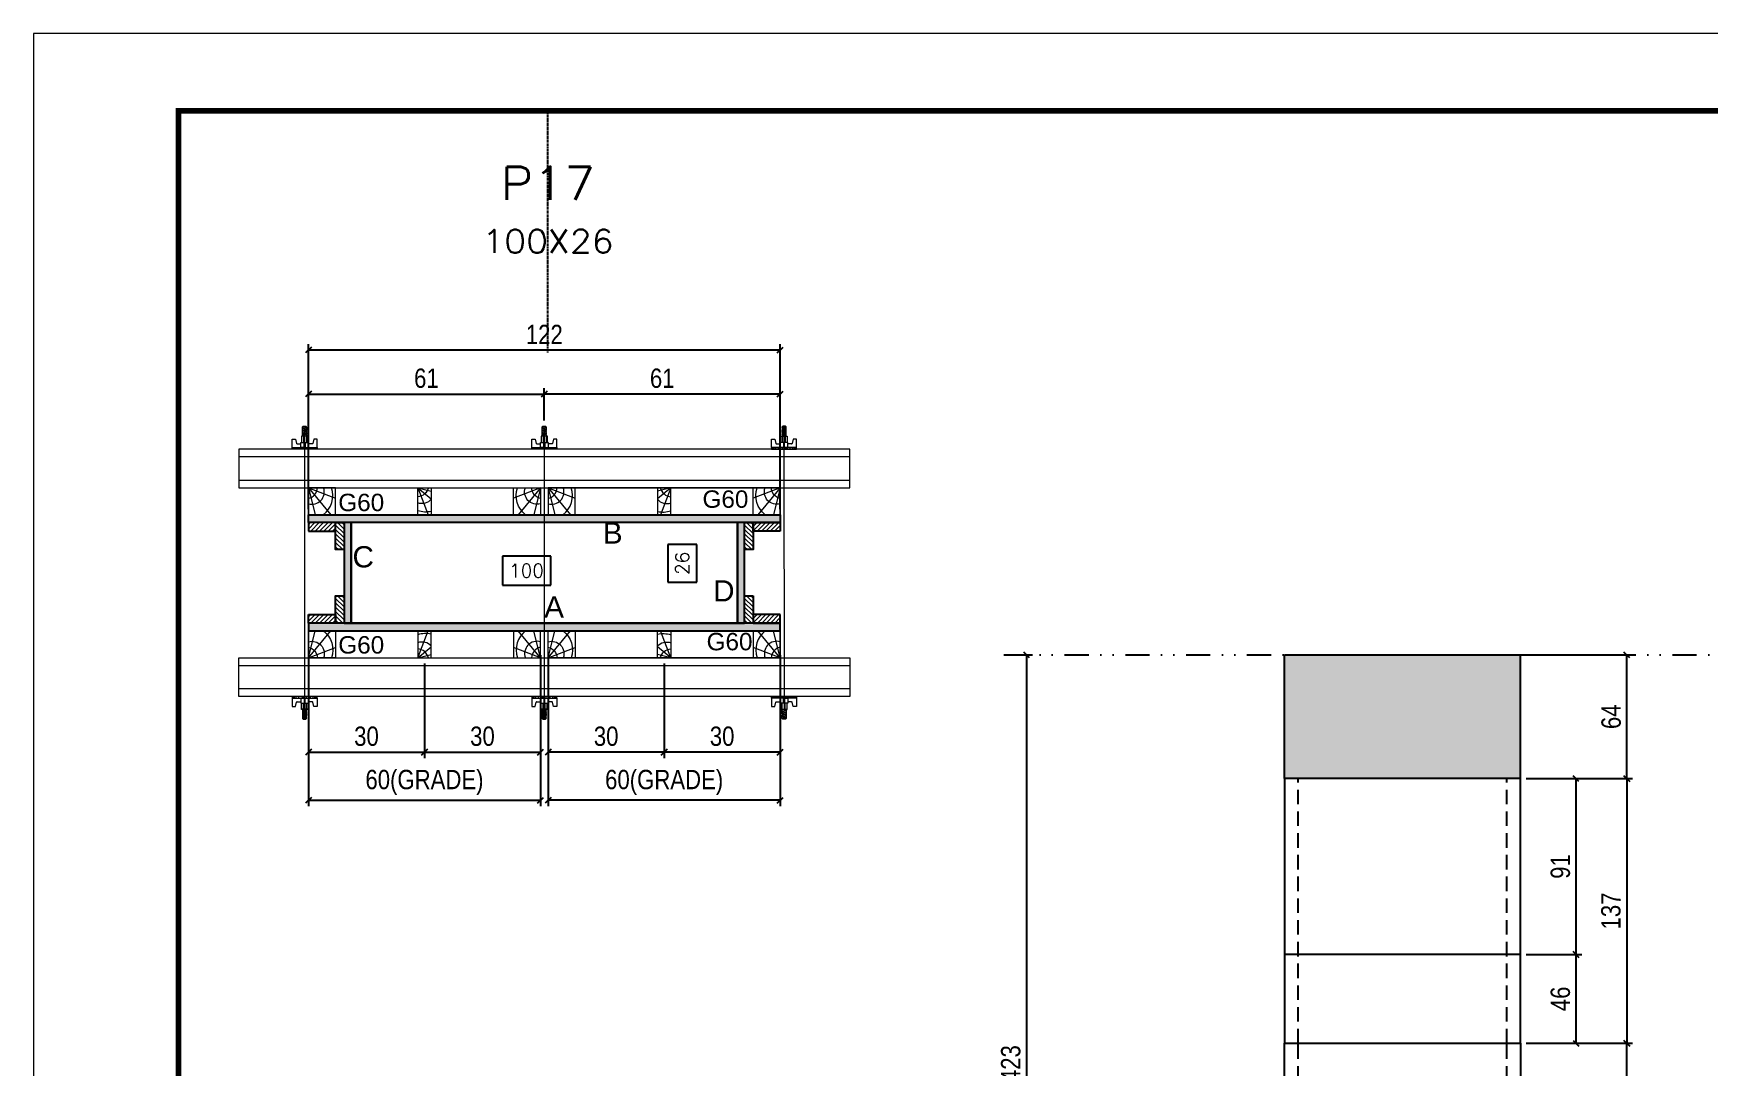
# Model space of a CAD drawing. Header units: millimetres. Extents: x 787 to 8287, y -592 to 17063.
# Drawn here: x 3024 to 3891, y 6815 to 7350 of the extents above; entities that cross this region are included whole.
import ezdxf
from ezdxf.enums import TextEntityAlignment as Align

# ---------------------------------------------------------------- set-up
doc = ezdxf.new("R2010")
doc.units = ezdxf.units.MM
for name, pattern in [('DASHED', [0.75, 0.5, -0.25]), ('DIVIDE2', [0.625, 0.25, -0.125, 0, -0.125, 0, -0.125]), ('HIDDEN', [0.375, 0.25, -0.125])]:
    doc.linetypes.add(name, pattern=pattern)
for name, color, linetype in [('CHAPA', 1, 'Continuous'), ('COTA', 241, 'Continuous'), ('Cota Seção (2x)', 241, 'Continuous'), ('Nível', 160, 'Continuous'), ('Painéis', 200, 'Continuous'), ('SARRAFO', 251, 'Continuous'), ('Sarrafo de Pressão', 42, 'HIDDEN'), ('Texto de Titulo', 7, 'Continuous'), ('Texto Qtd Sarr', 242, 'Continuous'), ('TEXTO_GERAL', 7, 'Continuous')]:
    doc.layers.add(name, color=color, linetype=linetype)
for name, color, linetype, lineweight in [('Folhas', 255, 'Continuous', 9), ('Hachura', 251, 'Continuous', 9), ('Madeira', 126, 'Continuous', 18), ('Perfil Metálico', 224, 'Continuous', 18), ('SARRAFO DE PRESSAO', 251, 'DASHED', 9), ('Texto Seção', 7, 'Continuous', 15)]:
    doc.layers.add(name, color=color, linetype=linetype, lineweight=lineweight)
doc.styles.add('ARIAL', font='arial.ttf')
doc.styles.add('COTA TECNICA 2X', font='techl___.ttf', dxfattribs={"height": 10})
doc.styles.add('COTA TECNICA-50', font='techl___.ttf', dxfattribs={"height": 10})
doc.styles.add('ROMANS', font='romans.shx')
doc.styles.add('SANSSERIF', font='sas_____.pfb')
doc.dimstyles.new('COTA PAINEL-50', dxfattribs={"dimtxt": 10, "dimasz": 3, "dimexe": 3, "dimexo": 3, "dimgap": 3, "dimtad": 1, "dimdec": 1, "dimzin": 12, "dimdsep": 46, "dimtxsty": 'COTA TECNICA-50', "dimblk1": 'OBLIQUE', "dimblk2": 'OBLIQUE', "dimsah": 1, "dimcen": 0.9, "dimclrd": 4, "dimclre": 4, "dimclrt": 240, "dimadec": 1, "dimazin": 3, "dimtfac": 1, "dimtdec": 1, "dimtmove": 0, "dimatfit": 3, "dimfxl": 0, "dimtolj": 1, "dimtzin": 12, "dimarcsym": 0})
doc.dimstyles.new('SECAO PILAR', dxfattribs={"dimtxt": 10, "dimasz": 3, "dimexe": 3, "dimexo": 3, "dimgap": 3, "dimtad": 1, "dimdec": 1, "dimlfac": 0.5, "dimzin": 12, "dimdsep": 46, "dimtxsty": 'COTA TECNICA 2X', "dimblk1": 'OBLIQUE', "dimblk2": 'OBLIQUE', "dimsah": 1, "dimcen": 0.9, "dimclrd": 256, "dimclre": 256, "dimclrt": 256, "dimadec": 1, "dimazin": 3, "dimtfac": 1, "dimtdec": 1, "dimtmove": 0, "dimatfit": 3, "dimfxl": 0, "dimtolj": 1, "dimtzin": 12, "dimarcsym": 0})
doc.dimstyles.new('SECÇÃO 2', dxfattribs={"dimtxt": 7, "dimasz": 6, "dimexe": 0.18, "dimexo": 2, "dimgap": -4, "dimtad": 3, "dimdec": 1, "dimlfac": 0.5, "dimzin": 12, "dimdsep": 46, "dimtxsty": 'ROMANS', "dimblk": 'ARCHTICK', "dimcen": 0.09, "dimse1": 1, "dimse2": 1, "dimsd1": 1, "dimsd2": 1, "dimclrd": 180, "dimclre": 5, "dimclrt": 1, "dimadec": 0, "dimazin": 3, "dimtfac": 1, "dimtdec": 1, "dimtofl": 0, "dimtmove": 0, "dimatfit": 3, "dimldrblk": 'ARCHTICK', "dimfxl": 0, "dimtolj": 1, "dimtzin": 0, "dimarcsym": 0})

# ---------------------------------------------------------------- blocks, each defined once
blk = doc.blocks.new('9999999999')
at = {"layer": 'Folhas'}
blk.add_lwpolyline([(98138.98, 34190.21), (99623.98, 34190.21), (99623.98, 35240.21), (98138.98, 35240.21)], close=True, dxfattribs=at)
at = {"layer": 'Folhas', "color": 30, "const_width": 3}
blk.add_lwpolyline([(98213.98, 34230.21), (99583.98, 34230.21), (99583.98, 35200.21), (98213.98, 35200.21)], close=True, dxfattribs=at)
blk = doc.blocks.new('titulo1')
at = {"layer": 'Defpoints', "color": 252, "linetype": 'HIDDEN', "ltscale": 2}
blk.add_line((0, 0), (0, 125), dxfattribs=at)
at = {"layer": 'Defpoints', "style": 'ROMANS', "oblique": 15}
blk.add_attdef('FOLHA', text='', height=10, dxfattribs=at).set_placement((0, 15.58), align=Align.MIDDLE_CENTER)
at = {"layer": 'Texto Qtd Sarr', "color": 3, "style": 'ROMANS', "oblique": 15}
for tag, height, p in [('TITULO', 17, (0, 71.45)), ('SEÇÃO', 12, (0, 41.55))]:
    blk.add_attdef(tag, text='', height=height, dxfattribs=at).set_placement(p, align=Align.MIDDLE_CENTER)
blk = doc.blocks.new('*D56')
at = {"layer": 'Cota Seção (2x)', "color": 180, "lineweight": -2}
for p, q in [((3291.56, 7079.36), (3266.56, 7079.36)), ((3266.56, 7079.36), (3266.56, 7064.36)), ((3291.56, 7064.36), (3291.56, 7079.36)), ((3266.56, 7064.36), (3291.56, 7064.36))]:
    blk.add_line(p, q, dxfattribs=at)
at = {"layer": 'Defpoints', "color": 0}
for p in [(3188.27, 7096.75), (3388.27, 7096.75), (3188.27, 7060.36)]:
    blk.add_point(p, dxfattribs=at)
at = {"layer": 'Cota Seção (2x)', "color": 1, "insert": (3279.06, 7071.86), "char_height": 7, "attachment_point": 5, "style": 'ROMANS'}
blk.add_mtext('\\A1;100', dxfattribs=at)
blk = doc.blocks.new('_ArchTick')
at = {"color": 0, "linetype": 'ByBlock', "const_width": 0.15}
blk.add_lwpolyline([(-0.5, -0.5), (0.5, 0.5)], dxfattribs=at)
blk = doc.blocks.new('_Oblique')
at = {"color": 0, "linetype": 'ByBlock', "lineweight": -2}
blk.add_line((-0.5, -0.5), (0.5, 0.5), dxfattribs=at)
blk = doc.blocks.new('*D57')
at = {"layer": 'Cota Seção (2x)', "lineweight": -2}
for p, q in [((3166.27, 7103.75), (3166.27, 7189.04)), ((3410.27, 7186.04), (3166.27, 7186.04)), ((3410.27, 7103.75), (3410.27, 7189.04))]:
    blk.add_line(p, q, dxfattribs=at)
at = {"layer": 'Defpoints', "color": 0}
for p in [(3166.27, 7186.04), (3166.27, 7100.75), (3410.27, 7100.75)]:
    blk.add_point(p, dxfattribs=at)
at = {"layer": 'Cota Seção (2x)', "lineweight": -2, "xscale": 3, "yscale": 3, "zscale": 3, "rotation": 180}
blk.add_blockref('_Oblique', (3166.27, 7186.04), dxfattribs=at)
at = {"layer": 'Cota Seção (2x)', "lineweight": -2, "xscale": 3, "yscale": 3, "zscale": 3}
blk.add_blockref('_Oblique', (3410.27, 7186.04), dxfattribs=at)
at = {"layer": 'Cota Seção (2x)', "insert": (3288.27, 7194.1), "char_height": 10, "attachment_point": 5, "style": 'COTA TECNICA 2X'}
blk.add_mtext('\\A1;122', dxfattribs=at)
blk = doc.blocks.new('*D58')
at = {"layer": 'Cota Seção (2x)', "lineweight": -2}
for p, q in [((3288.27, 7149.55), (3288.27, 7166.27)), ((3410.27, 7163.27), (3288.27, 7163.27)), ((3410.27, 7137.75), (3410.27, 7166.27))]:
    blk.add_line(p, q, dxfattribs=at)
at = {"layer": 'Defpoints', "color": 0}
for p in [(3288.27, 7163.27), (3288.27, 7146.55), (3410.27, 7134.75)]:
    blk.add_point(p, dxfattribs=at)
at = {"layer": 'Cota Seção (2x)', "lineweight": -2, "xscale": 3, "yscale": 3, "zscale": 3, "rotation": 180}
blk.add_blockref('_Oblique', (3288.27, 7163.27), dxfattribs=at)
at = {"layer": 'Cota Seção (2x)', "lineweight": -2, "xscale": 3, "yscale": 3, "zscale": 3}
blk.add_blockref('_Oblique', (3410.27, 7163.27), dxfattribs=at)
at = {"layer": 'Cota Seção (2x)', "insert": (3349.27, 7171.38), "char_height": 10, "attachment_point": 5, "style": 'COTA TECNICA 2X'}
blk.add_mtext('\\A1;61', dxfattribs=at)
blk = doc.blocks.new('*D59')
at = {"layer": 'Cota Seção (2x)', "lineweight": -2}
for p, q in [((3166.27, 7137.75), (3166.27, 7166.27)), ((3166.27, 7163.27), (3288.27, 7163.27)), ((3288.27, 7149.55), (3288.27, 7166.27))]:
    blk.add_line(p, q, dxfattribs=at)
at = {"layer": 'Defpoints', "color": 0}
for p in [(3288.27, 7163.27), (3288.27, 7146.55), (3166.27, 7134.75)]:
    blk.add_point(p, dxfattribs=at)
at = {"layer": 'Cota Seção (2x)', "lineweight": -2, "xscale": 3, "yscale": 3, "zscale": 3, "rotation": 180}
blk.add_blockref('_Oblique', (3166.27, 7163.27), dxfattribs=at)
at = {"layer": 'Cota Seção (2x)', "lineweight": -2, "xscale": 3, "yscale": 3, "zscale": 3}
blk.add_blockref('_Oblique', (3288.27, 7163.27), dxfattribs=at)
at = {"layer": 'Cota Seção (2x)', "insert": (3227.27, 7171.38), "char_height": 10, "attachment_point": 5, "style": 'COTA TECNICA 2X'}
blk.add_mtext('\\A1;61', dxfattribs=at)
blk = doc.blocks.new('*D60')
at = {"layer": 'Cota Seção (2x)', "color": 180, "lineweight": -2}
for p, q in [((3367.14, 7085.32), (3352.14, 7085.32)), ((3352.14, 7085.32), (3352.14, 7065.98)), ((3367.14, 7065.98), (3367.14, 7085.32)), ((3352.14, 7065.98), (3367.14, 7065.98))]:
    blk.add_line(p, q, dxfattribs=at)
at = {"layer": 'Defpoints', "color": 0}
for p in [(3388.27, 7096.75), (3371.14, 7044.75), (3388.27, 7044.75)]:
    blk.add_point(p, dxfattribs=at)
at = {"layer": 'Cota Seção (2x)', "color": 1, "insert": (3359.64, 7075.65), "char_height": 7, "attachment_point": 5, "rotation": 90, "style": 'ROMANS'}
blk.add_mtext('\\A1;26', dxfattribs=at)
blk = doc.blocks.new('C')
at = {"layer": 'Hachura', "color": 0}
for p, q in [((0, 3.22), (0, -3.22)), ((0.45, 3.22), (0, 3.22)), ((0.46, 3.16), (0, 3.16)), ((0.46, 3.05), (0, 3.05)), ((0.46, 2.88), (0, 2.88)), ((0, 2.75), (0, -1.16)), ((0.46, 2.65), (0, 2.65)), ((0.46, 2.23), (0, 2.23)), ((0.46, 1.51), (0, 1.51)), ((0.39, 0.49), (0.17, 0.49)), ((0.45, -3.23), (0.45, 3.22)), ((0.45, 3.22), (2.58, 3.22)), ((1.74, 0.97), (0.45, 0.97)), ((1.45, 0.1), (0.45, 0.1)), ((1.35, 1.94), (1.35, 0.96)), ((2.58, 2.39), (1.47, 2.09)), ((1.74, -0.97), (1.74, 0.97)), ((1.74, 0.97), (1.74, 0.84)), ((1.74, 0.97), (1.74, 0.84)), ((1.74, 0.84), (3.35, 0.84)), ((3.35, 0.45), (1.74, 0.45)), ((2.58, 3.22), (2.58, 2.39)), ((3.32, 0.84), (3.32, -0.84)), ((3.35, 0.84), (3.35, -0.84)), ((3.68, 0.45), (3.35, 0.45)), ((3.84, -0.52), (3.35, 0.45)), ((3.35, 0.06), (3.67, -0.57)), ((3.68, 0.45), (4.16, -0.52)), ((3.72, 0.5), (4.25, -0.57)), ((4.37, -0.55), (3.83, 0.53)), ((4.15, 0.45), (3.93, 0.45)), ((4.42, -0.52), (3.93, 0.45)), ((4.15, 0.45), (4.26, 0.45)), ((4.26, 0.45), (4.74, -0.52)), ((4.3, 0.5), (4.83, -0.57)), ((4.95, -0.55), (4.41, 0.53)), ((4.51, 0.45), (4.84, 0.45)), ((5, -0.52), (4.51, 0.45)), ((4.84, 0.45), (5.32, -0.52)), ((4.88, 0.5), (5.41, -0.57)), ((5.53, -0.55), (4.99, 0.53)), ((5.58, -0.52), (5.09, 0.45)), ((5.42, 0.45), (5.09, 0.45)), ((5.58, -0.52), (5.09, 0.45)), ((5.42, 0.45), (5.74, -0.19)), ((5.46, 0.5), (5.74, -0.07)), ((5.74, 0.19), (5.57, 0.53)), ((5.74, 0.32), (5.68, 0.45)), ((5.68, 0.45), (5.74, 0.45)), ((5.74, 0.45), (5.9, 0.29)), ((5.74, 0.45), (5.74, -0.52)), ((5.9, -0.36), (5.9, 0.29)), ((0.45, 0), (0, 0)), ((0.46, -1.52), (0, -1.52)), ((0.46, -2.23), (0, -2.23)), ((0.46, -2.65), (0, -2.65)), ((0.46, -2.88), (0, -2.88)), ((0.46, -3.05), (0, -3.05)), ((0.46, -3.16), (0, -3.16)), ((0, -3.22), (2.57, -3.22)), ((0.08, -0.48), (0.29, -0.48)), ((0.29, -0.48), (0.4, -0.48)), ((0.45, 0), (0.45, -0.97)), ((0.45, -0.16), (1.45, -0.16)), ((0.45, -0.65), (0.45, -0.32)), ((0.45, -3.23), (0.45, -0.65)), ((0.45, -0.97), (1.74, -0.97)), ((1.35, -1.94), (1.35, -0.97)), ((2.58, -2.39), (1.47, -2.1)), ((3.35, -0.32), (1.74, -0.32)), ((3.35, -0.84), (1.74, -0.84)), ((2.58, -3.23), (2.58, -2.39)), ((3.35, -0.07), (3.58, -0.52)), ((3.35, -0.52), (3.58, -0.52)), ((3.84, -0.52), (4.16, -0.52)), ((4.42, -0.52), (4.74, -0.52)), ((4.63, -0.52), (4.74, -0.52)), ((5, -0.52), (5.32, -0.52)), ((5.58, -0.52), (5.74, -0.52)), ((5.74, -0.52), (5.9, -0.36)), ((5.74, -0.52), (5.74, -0.52))]:
    blk.add_line(p, q, dxfattribs=at)
for centre, radius, start, end in [((1.52, 1.94), 0.161, 104.7436, 180), ((1.44, -0.03), 0.129, 272.695, 87.305), ((3.81, 0.39), 0.143, 25.5688, 154.4312), ((4.39, 0.39), 0.143, 25.5688, 154.4312), ((4.97, 0.39), 0.143, 25.5688, 154.4312), ((5.55, 0.39), 0.143, 25.5688, 154.4312), ((0.17, -0.37), 0.174, 221.744, 317.8592), ((1.52, -1.94), 0.161, 180, 255.2564), ((3.71, -0.4), 0.174, 222.1408, 318.256), ((4.29, -0.4), 0.174, 222.1408, 318.256), ((4.87, -0.4), 0.174, 222.1408, 318.256), ((5.45, -0.4), 0.174, 222.1408, 318.256), ((5.61, -0.4), 0.174, 317.8592, 318.256)]:
    blk.add_arc(centre, radius, start, end, dxfattribs=at)
blk = doc.blocks.new('PONTALETE')
at = {"layer": 'Madeira'}
for q in [(2.71, 7), (7, 5.76), (7, 1.74)]:
    blk.add_line((0, 0), q, dxfattribs=at)
blk.add_lwpolyline([(0, 0), (7, 0), (7, 7), (0, 7)], close=True, dxfattribs=at)
for centre, radius, start, end in [((2.04, 0.06), 6.23, 37.2818, 109.0913), ((1.09, 0.9), 3.19, 343.603, 109.9847), ((-0.21, -0.78), 3.09, 14.6322, 86.0383)]:
    blk.add_arc(centre, radius, start, end, dxfattribs=at)
blk = doc.blocks.new('*D61')
at = {"layer": 'Cota Seção (2x)', "lineweight": -2}
for p, q in [((3290.27, 7028.09), (3290.27, 6950.03)), ((3410.27, 7028.09), (3410.27, 6950.03)), ((3410.27, 6953.03), (3290.27, 6953.03))]:
    blk.add_line(p, q, dxfattribs=at)
at = {"layer": 'Defpoints', "color": 0}
for p in [(3290.27, 7031.09), (3410.27, 7031.09), (3290.27, 6953.03)]:
    blk.add_point(p, dxfattribs=at)
at = {"layer": 'Cota Seção (2x)', "lineweight": -2, "xscale": 3, "yscale": 3, "zscale": 3, "rotation": 180}
blk.add_blockref('_Oblique', (3290.27, 6953.03), dxfattribs=at)
at = {"layer": 'Cota Seção (2x)', "lineweight": -2, "xscale": 3, "yscale": 3, "zscale": 3}
blk.add_blockref('_Oblique', (3410.27, 6953.03), dxfattribs=at)
at = {"layer": 'Cota Seção (2x)', "insert": (3350.27, 6962.25), "char_height": 10, "attachment_point": 5, "style": 'COTA TECNICA 2X'}
blk.add_mtext('\\A1;60(GRADE)', dxfattribs=at)
blk = doc.blocks.new('MEIO PONTALETE')
at = {"layer": 'Madeira'}
for q in [(2.71, 7), (3.5, 2.88), (3.5, 0.87)]:
    blk.add_line((0, 0), q, dxfattribs=at)
blk.add_lwpolyline([(0, 0), (3.5, 0), (3.5, 7), (0, 7)], close=True, dxfattribs=at)
for centre, radius, start, end in [((2.04, 0.06), 6.23, 76.4499, 109.0913), ((1.09, 0.9), 3.19, 40.9063, 109.9847), ((-0.21, -0.78), 3.09, 14.6322, 86.0383)]:
    blk.add_arc(centre, radius, start, end, dxfattribs=at)
blk = doc.blocks.new('*D1116')
at = {"layer": 'Cota Seção (2x)', "lineweight": -2}
for p, q in [((3350.27, 7023.75), (3350.27, 6974.9)), ((3410.27, 7023.75), (3410.27, 6974.9)), ((3410.27, 6977.9), (3350.27, 6977.9))]:
    blk.add_line(p, q, dxfattribs=at)
at = {"layer": 'Defpoints', "color": 0}
for p in [(3350.27, 7026.75), (3410.27, 7026.75), (3350.27, 6977.9)]:
    blk.add_point(p, dxfattribs=at)
at = {"layer": 'Cota Seção (2x)', "lineweight": -2, "xscale": 3, "yscale": 3, "zscale": 3, "rotation": 180}
blk.add_blockref('_Oblique', (3350.27, 6977.9), dxfattribs=at)
at = {"layer": 'Cota Seção (2x)', "lineweight": -2, "xscale": 3, "yscale": 3, "zscale": 3}
blk.add_blockref('_Oblique', (3410.27, 6977.9), dxfattribs=at)
at = {"layer": 'Cota Seção (2x)', "insert": (3380.27, 6986.12), "char_height": 10, "attachment_point": 5, "style": 'COTA TECNICA 2X'}
blk.add_mtext('\\A1;30', dxfattribs=at)
blk = doc.blocks.new('*D1117')
at = {"layer": 'Cota Seção (2x)', "lineweight": -2}
for p, q in [((3290.27, 7023.75), (3290.27, 6974.9)), ((3350.27, 7023.75), (3350.27, 6974.9)), ((3350.27, 6977.9), (3290.27, 6977.9))]:
    blk.add_line(p, q, dxfattribs=at)
at = {"layer": 'Defpoints', "color": 0}
for p in [(3290.27, 7026.75), (3350.27, 7026.75), (3290.27, 6977.9)]:
    blk.add_point(p, dxfattribs=at)
at = {"layer": 'Cota Seção (2x)', "lineweight": -2, "xscale": 3, "yscale": 3, "zscale": 3, "rotation": 180}
blk.add_blockref('_Oblique', (3290.27, 6977.9), dxfattribs=at)
at = {"layer": 'Cota Seção (2x)', "lineweight": -2, "xscale": 3, "yscale": 3, "zscale": 3}
blk.add_blockref('_Oblique', (3350.27, 6977.9), dxfattribs=at)
at = {"layer": 'Cota Seção (2x)', "insert": (3320.27, 6986.12), "char_height": 10, "attachment_point": 5, "style": 'COTA TECNICA 2X'}
blk.add_mtext('\\A1;30', dxfattribs=at)
blk = doc.blocks.new('*D62')
at = {"layer": 'Cota Seção (2x)', "lineweight": -2}
for p, q in [((3166.27, 7028.09), (3166.27, 6950.03)), ((3286.27, 7028.09), (3286.27, 6950.03)), ((3166.27, 6953.03), (3286.27, 6953.03))]:
    blk.add_line(p, q, dxfattribs=at)
at = {"layer": 'Defpoints', "color": 0}
for p in [(3166.27, 7031.09), (3286.27, 7031.09), (3286.27, 6953.03)]:
    blk.add_point(p, dxfattribs=at)
at = {"layer": 'Cota Seção (2x)', "lineweight": -2, "xscale": 3, "yscale": 3, "zscale": 3, "rotation": 180}
blk.add_blockref('_Oblique', (3166.27, 6953.03), dxfattribs=at)
at = {"layer": 'Cota Seção (2x)', "lineweight": -2, "xscale": 3, "yscale": 3, "zscale": 3}
blk.add_blockref('_Oblique', (3286.27, 6953.03), dxfattribs=at)
at = {"layer": 'Cota Seção (2x)', "insert": (3226.27, 6962.25), "char_height": 10, "attachment_point": 5, "style": 'COTA TECNICA 2X'}
blk.add_mtext('\\A1;60(GRADE)', dxfattribs=at)
blk = doc.blocks.new('*D1118')
at = {"layer": 'Cota Seção (2x)', "lineweight": -2}
for p, q in [((3166.27, 7023.75), (3166.27, 6974.9)), ((3226.27, 7023.75), (3226.27, 6974.9)), ((3166.27, 6977.9), (3226.27, 6977.9))]:
    blk.add_line(p, q, dxfattribs=at)
at = {"layer": 'Defpoints', "color": 0}
for p in [(3166.27, 7026.75), (3226.27, 7026.75), (3226.27, 6977.9)]:
    blk.add_point(p, dxfattribs=at)
at = {"layer": 'Cota Seção (2x)', "lineweight": -2, "xscale": 3, "yscale": 3, "zscale": 3, "rotation": 180}
blk.add_blockref('_Oblique', (3166.27, 6977.9), dxfattribs=at)
at = {"layer": 'Cota Seção (2x)', "lineweight": -2, "xscale": 3, "yscale": 3, "zscale": 3}
blk.add_blockref('_Oblique', (3226.27, 6977.9), dxfattribs=at)
at = {"layer": 'Cota Seção (2x)', "insert": (3196.27, 6986.12), "char_height": 10, "attachment_point": 5, "style": 'COTA TECNICA 2X'}
blk.add_mtext('\\A1;30', dxfattribs=at)
blk = doc.blocks.new('*D1119')
at = {"layer": 'Cota Seção (2x)', "lineweight": -2}
for p, q in [((3226.27, 7023.75), (3226.27, 6974.9)), ((3286.27, 7023.75), (3286.27, 6974.9)), ((3226.27, 6977.9), (3286.27, 6977.9))]:
    blk.add_line(p, q, dxfattribs=at)
at = {"layer": 'Defpoints', "color": 0}
for p in [(3226.27, 7026.75), (3286.27, 7026.75), (3286.27, 6977.9)]:
    blk.add_point(p, dxfattribs=at)
at = {"layer": 'Cota Seção (2x)', "lineweight": -2, "xscale": 3, "yscale": 3, "zscale": 3, "rotation": 180}
blk.add_blockref('_Oblique', (3226.27, 6977.9), dxfattribs=at)
at = {"layer": 'Cota Seção (2x)', "lineweight": -2, "xscale": 3, "yscale": 3, "zscale": 3}
blk.add_blockref('_Oblique', (3286.27, 6977.9), dxfattribs=at)
at = {"layer": 'Cota Seção (2x)', "insert": (3256.27, 6986.12), "char_height": 10, "attachment_point": 5, "style": 'COTA TECNICA 2X'}
blk.add_mtext('\\A1;30', dxfattribs=at)
blk = doc.blocks.new('*D1279')
at = {"layer": 'COTA', "color": 4, "lineweight": -2}
for p, q in [((3528.99, 7028.25), (3540.84, 7028.25)), ((3537.84, 6605.25), (3537.84, 7028.25)), ((3528.99, 6605.25), (3540.84, 6605.25))]:
    blk.add_line(p, q, dxfattribs=at)
at = {"layer": 'Defpoints', "color": 0}
for p in [(3525.99, 7028.25), (3537.84, 7028.25), (3525.99, 6605.25)]:
    blk.add_point(p, dxfattribs=at)
at = {"layer": 'COTA', "color": 4, "lineweight": -2, "xscale": 3, "yscale": 3, "zscale": 3}
for p, rotation in [((3537.84, 7028.25), 90), ((3537.84, 6605.25), 270)]:
    blk.add_blockref('_Oblique', p, dxfattribs=dict(at, rotation=rotation))
at = {"layer": 'COTA', "color": 240, "insert": (3529.62, 6816.75), "char_height": 10, "attachment_point": 5, "rotation": 90, "style": 'COTA TECNICA-50'}
blk.add_mtext('\\A1;423', dxfattribs=at)
blk = doc.blocks.new('*D461')
at = {"layer": 'COTA', "color": 4, "lineweight": -2}
for p, q in [((3796.26, 6827.25), (3851.34, 6827.25)), ((3848.34, 6729.25), (3848.34, 6827.25)), ((3796.26, 6729.25), (3851.34, 6729.25))]:
    blk.add_line(p, q, dxfattribs=at)
at = {"layer": 'Defpoints', "color": 0}
for p in [(3793.26, 6827.25), (3848.34, 6827.25), (3793.26, 6729.25)]:
    blk.add_point(p, dxfattribs=at)
at = {"layer": 'COTA', "color": 4, "lineweight": -2, "xscale": 3, "yscale": 3, "zscale": 3}
for p, rotation in [((3848.34, 6827.25), 90), ((3848.34, 6729.25), 270)]:
    blk.add_blockref('_Oblique', p, dxfattribs=dict(at, rotation=rotation))
at = {"layer": 'COTA', "color": 240, "insert": (3840.24, 6778.25), "char_height": 10, "attachment_point": 5, "rotation": 90, "style": 'COTA TECNICA-50'}
blk.add_mtext('\\A1;98', dxfattribs=at)
blk = doc.blocks.new('*D462')
at = {"layer": 'COTA', "color": 4, "lineweight": -2}
for p, q in [((3762.26, 7028.25), (3851.34, 7028.25)), ((3848.34, 6964.25), (3848.34, 7028.25)), ((3796.26, 6964.25), (3851.34, 6964.25))]:
    blk.add_line(p, q, dxfattribs=at)
at = {"layer": 'Defpoints', "color": 0}
for p in [(3759.26, 7028.25), (3848.34, 7028.25), (3793.26, 6964.25)]:
    blk.add_point(p, dxfattribs=at)
at = {"layer": 'COTA', "color": 4, "lineweight": -2, "xscale": 3, "yscale": 3, "zscale": 3}
for p, rotation in [((3848.34, 7028.25), 90), ((3848.34, 6964.25), 270)]:
    blk.add_blockref('_Oblique', p, dxfattribs=dict(at, rotation=rotation))
at = {"layer": 'COTA', "color": 240, "insert": (3840.24, 6996.25), "char_height": 10, "attachment_point": 5, "rotation": 90, "style": 'COTA TECNICA-50'}
blk.add_mtext('\\A1;64', dxfattribs=at)
blk = doc.blocks.new('*D463')
at = {"layer": 'COTA', "color": 4, "lineweight": -2}
for p, q in [((3796.26, 6964.25), (3851.34, 6964.25)), ((3848.34, 6964.25), (3848.34, 6827.25)), ((3796.26, 6827.25), (3851.34, 6827.25))]:
    blk.add_line(p, q, dxfattribs=at)
at = {"layer": 'Defpoints', "color": 0}
for p in [(3793.26, 6964.25), (3793.26, 6827.25), (3848.34, 6827.25)]:
    blk.add_point(p, dxfattribs=at)
at = {"layer": 'COTA', "color": 4, "lineweight": -2, "xscale": 3, "yscale": 3, "zscale": 3}
for p, rotation in [((3848.34, 6964.25), 90), ((3848.34, 6827.25), 270)]:
    blk.add_blockref('_Oblique', p, dxfattribs=dict(at, rotation=rotation))
at = {"layer": 'COTA', "color": 240, "insert": (3840.12, 6895.75), "char_height": 10, "attachment_point": 5, "rotation": 90, "style": 'COTA TECNICA-50'}
blk.add_mtext('\\A1;137', dxfattribs=at)
blk = doc.blocks.new('*D1481')
at = {"layer": 'COTA', "color": 4, "lineweight": -2}
for p, q in [((3796.26, 6873.25), (3825.07, 6873.25)), ((3822.07, 6827.25), (3822.07, 6873.25)), ((3796.26, 6827.25), (3825.07, 6827.25))]:
    blk.add_line(p, q, dxfattribs=at)
at = {"layer": 'Defpoints', "color": 0}
for p in [(3793.26, 6873.25), (3822.07, 6873.25), (3793.26, 6827.25)]:
    blk.add_point(p, dxfattribs=at)
at = {"layer": 'COTA', "color": 4, "lineweight": -2, "xscale": 3, "yscale": 3, "zscale": 3}
for p, rotation in [((3822.07, 6873.25), 90), ((3822.07, 6827.25), 270)]:
    blk.add_blockref('_Oblique', p, dxfattribs=dict(at, rotation=rotation))
at = {"layer": 'COTA', "color": 240, "insert": (3813.97, 6850.25), "char_height": 10, "attachment_point": 5, "rotation": 90, "style": 'COTA TECNICA-50'}
blk.add_mtext('\\A1;46', dxfattribs=at)
blk = doc.blocks.new('*D1482')
at = {"layer": 'COTA', "color": 4, "lineweight": -2}
for p, q in [((3796.26, 6964.25), (3825.07, 6964.25)), ((3822.07, 6873.25), (3822.07, 6964.25)), ((3796.26, 6873.25), (3825.07, 6873.25))]:
    blk.add_line(p, q, dxfattribs=at)
at = {"layer": 'Defpoints', "color": 0}
for p in [(3793.26, 6964.25), (3822.07, 6964.25), (3793.26, 6873.25)]:
    blk.add_point(p, dxfattribs=at)
at = {"layer": 'COTA', "color": 4, "lineweight": -2, "xscale": 3, "yscale": 3, "zscale": 3}
for p, rotation in [((3822.07, 6964.25), 90), ((3822.07, 6873.25), 270)]:
    blk.add_blockref('_Oblique', p, dxfattribs=dict(at, rotation=rotation))
at = {"layer": 'COTA', "color": 240, "insert": (3813.99, 6918.75), "char_height": 10, "attachment_point": 5, "rotation": 90, "style": 'COTA TECNICA-50'}
blk.add_mtext('\\A1;91', dxfattribs=at)

msp = doc.modelspace()

# ---------------------------------------------------------------- hatches: boundary and pattern name
at = {"layer": 'COTA', "linetype": 'ByBlock'}
h = msp.add_hatch(dxfattribs=at)
h.set_pattern_fill('AR-CONC', color=256, scale=0.03)
h.set_pattern_definition([(50, (-4743.827, 2916.2606), (5.46554, -0.4781726), [0.5715, -6.2865]), (355, (-4743.827, 2916.2606), (-1.0573026, 5.7317054), [0.4572, -5.0292175]), (100.451445, (-4743.3713, 2916.2207), (4.4082374, 5.2535326), [0.4857003, -5.3427073]), (46.1842, (-4743.827, 2917.7846), (8.132371, -1.26127), [0.85725, -9.42975]), (96.63556, (-4743.149, 2917.6795), (7.122124, 7.422784), [0.728551, -8.014068]), (351.18415, (-4743.827, 2917.7846), (7.122124, 7.422784), [0.685799, -7.543792]), (21, (-4743.065, 2917.4036), (4.5484317, -3.067956), [0.5715, -6.2865]), (326, (-4743.065, 2917.4036), (1.854061, 5.525639), [0.4572, -5.0292]), (71.451445, (-4742.686, 2917.148), (6.4024926, 2.457683), [0.4857003, -5.342698]), (37.5, (-4743.8268, 2916.2606), (0.0926581, 2.53665117), [0, -4.96824, 0, -5.1054, 0, -5.04825]), (7.5, (-4743.8268, 2916.2606), (2.0045899, 3.00541724), [0, -2.91084, 0, -4.85394, 0, -1.92405]), (327.5, (-4745.526, 2916.2606), (4.06771786, -0.1718623), [0, -1.905, 0, -5.9436, 0, -7.8867]), (317.5, (-4746.288, 2916.2606), (4.4438754, 0.7627947), [0, -2.4765, 0, -3.94716, 0, -5.6007])])
h.paths.add_polyline_path([(3671.26, 6964.25), (3793.26, 6964.25), (3793.26, 7028.25), (3671.26, 7028.25)])
at = {"layer": 'Hachura'}
h = msp.add_hatch(color=256, dxfattribs=at)
h.dxf.hatch_style = 1
h.paths.add_polyline_path([(3166.27, 7096.75), (3166.27, 7100.75), (3410.27, 7100.75), (3410.27, 7096.75)])
h = msp.add_hatch(color=256, dxfattribs=at)
h.dxf.hatch_style = 1
h.paths.add_polyline_path([(3166.27, 7096.75), (3166.27, 7100.75), (3410.27, 7100.75), (3410.27, 7096.75)])
h = msp.add_hatch(dxfattribs=at)
h.set_pattern_fill('ANSI31', color=256, scale=0.5, angle=360, style=0)
h.set_pattern_definition([(45, (12669.226, 29988.1577), (-1.12253202, 1.12253202), [])])
h.paths.add_polyline_path([(3180.27, 7096.75), (3180.27, 7092.35), (3166.27, 7092.35), (3166.27, 7096.75)])
h = msp.add_hatch(dxfattribs=at)
h.set_pattern_fill('ANSI31', color=256, scale=0.5, angle=630, style=0)
h.set_pattern_definition([(315, (26109.6823, -2406.2023), (1.12253202, 1.12253202), [])])
h.paths.add_polyline_path([(3180.27, 7082.75), (3184.67, 7082.75), (3184.67, 7096.75), (3180.27, 7096.75)])
h = msp.add_hatch(color=256, dxfattribs=at)
h.dxf.hatch_style = 1
h.paths.add_polyline_path([(3188.27, 7096.75), (3184.67, 7096.75), (3184.67, 7044.75), (3188.27, 7044.75)])
h = msp.add_hatch(color=256, dxfattribs=at)
h.dxf.hatch_style = 1
h.paths.add_polyline_path([(3188.27, 7096.75), (3184.67, 7096.75), (3184.67, 7044.75), (3188.27, 7044.75)])
h = msp.add_hatch(color=256, dxfattribs=at)
h.dxf.hatch_style = 1
h.paths.add_polyline_path([(3391.87, 7096.75), (3388.27, 7096.75), (3388.27, 7044.75), (3391.87, 7044.75)])
h = msp.add_hatch(color=256, dxfattribs=at)
h.dxf.hatch_style = 1
h.paths.add_polyline_path([(3391.87, 7096.75), (3388.27, 7096.75), (3388.27, 7044.75), (3391.87, 7044.75)])
h = msp.add_hatch(dxfattribs=at)
h.set_pattern_fill('ANSI31', color=256, scale=0.5, angle=630, style=0)
h.set_pattern_definition([(315, (26321.2823, -2406.2023), (1.12253202, 1.12253202), [])])
h.paths.add_polyline_path([(3391.87, 7082.75), (3396.27, 7082.75), (3396.27, 7096.75), (3391.87, 7096.75)])
h = msp.add_hatch(dxfattribs=at)
h.set_pattern_fill('ANSI31', color=256, scale=0.5, angle=360, style=0)
h.set_pattern_definition([(45, (12534.226, 29988.1577), (-1.12253202, 1.12253202), [])])
h.paths.add_polyline_path([(3396.27, 7096.75), (3396.27, 7092.35), (3410.27, 7092.35), (3410.27, 7096.75)])
h = msp.add_hatch(dxfattribs=at)
h.set_pattern_fill('ANSI31', color=256, scale=0.5, angle=630, style=0)
h.set_pattern_definition([(315, (26109.6823, -2444.2023), (1.12253202, 1.12253202), [])])
h.paths.add_polyline_path([(3180.27, 7044.75), (3184.67, 7044.75), (3184.67, 7058.75), (3180.27, 7058.75)])
h = msp.add_hatch(dxfattribs=at)
h.set_pattern_fill('ANSI31', color=256, scale=0.5, angle=630, style=0)
h.set_pattern_definition([(315, (26321.2823, -2444.2023), (1.12253202, 1.12253202), [])])
h.paths.add_polyline_path([(3391.87, 7044.75), (3396.27, 7044.75), (3396.27, 7058.75), (3391.87, 7058.75)])
h = msp.add_hatch(dxfattribs=at)
h.set_pattern_fill('ANSI31', color=256, scale=0.5, angle=360, style=0)
h.set_pattern_definition([(45, (12669.226, 29974.1577), (-1.12253202, 1.12253202), [])])
h.paths.add_polyline_path([(3180.27, 7044.75), (3180.27, 7049.15), (3166.27, 7049.15), (3166.27, 7044.75)])
h = msp.add_hatch(dxfattribs=at)
h.set_pattern_fill('ANSI31', color=256, scale=0.5, angle=360, style=0)
h.set_pattern_definition([(45, (12534.226, 29974.1577), (-1.12253202, 1.12253202), [])])
h.paths.add_polyline_path([(3396.27, 7044.75), (3396.27, 7049.15), (3410.27, 7049.15), (3410.27, 7044.75)])
h = msp.add_hatch(color=256, dxfattribs=at)
h.dxf.hatch_style = 1
h.paths.add_polyline_path([(3166.27, 7044.75), (3166.27, 7040.75), (3410.27, 7040.75), (3410.27, 7044.75)])
h = msp.add_hatch(color=256, dxfattribs=at)
h.dxf.hatch_style = 1
h.paths.add_polyline_path([(3166.27, 7044.75), (3166.27, 7040.75), (3410.27, 7040.75), (3410.27, 7044.75)])

# ---------------------------------------------------------------- linework, layer by layer
at = {"layer": 'CHAPA'}
for points in [[(3166.27, 7096.75), (3166.27, 7100.75), (3410.27, 7100.75), (3410.27, 7096.75)], [(3166.27, 7096.75), (3166.27, 7100.75), (3410.27, 7100.75), (3410.27, 7096.75)], [(3188.27, 7096.75), (3184.67, 7096.75), (3184.67, 7044.75), (3188.27, 7044.75)], [(3188.27, 7096.75), (3184.67, 7096.75), (3184.67, 7044.75), (3188.27, 7044.75)], [(3391.87, 7096.75), (3388.27, 7096.75), (3388.27, 7044.75), (3391.87, 7044.75)], [(3391.87, 7096.75), (3388.27, 7096.75), (3388.27, 7044.75), (3391.87, 7044.75)], [(3166.27, 7044.75), (3166.27, 7040.75), (3410.27, 7040.75), (3410.27, 7044.75)], [(3166.27, 7044.75), (3166.27, 7040.75), (3410.27, 7040.75), (3410.27, 7044.75)]]:
    msp.add_lwpolyline(points, close=True, dxfattribs=at)
at = {"layer": 'COTA', "linetype": 'ByBlock'}
for p, q in [((3671.26, 7028.25), (3671.26, 7028.25)), ((3671.26, 6964.25), (3671.26, 7028.25)), ((3671.26, 7028.25), (3793.26, 7028.25)), ((3793.26, 6964.25), (3793.26, 7028.25))]:
    msp.add_line(p, q, dxfattribs=at)
at = {"layer": 'Hachura'}
for p, q in [((3164.27, 7145.55), (3164.27, 6999.75)), ((3288.27, 7145.55), (3288.27, 6999.75)), ((3412.27, 7145.55), (3412.28, 6999.75))]:
    msp.add_line(p, q, dxfattribs=at)
at = {"layer": 'Madeira'}
for points in [[(3166.27, 7100.75), (3166.27, 7114.75), (3286.27, 7114.75), (3286.27, 7100.75)], [(3410.27, 7100.75), (3410.27, 7114.75), (3290.27, 7114.75), (3290.27, 7100.75)], [(3166.27, 7040.75), (3166.27, 7026.75), (3286.27, 7026.75), (3286.27, 7040.75)], [(3410.27, 7040.75), (3410.27, 7026.75), (3290.27, 7026.75), (3290.27, 7040.75)]]:
    msp.add_lwpolyline(points, close=True, dxfattribs=at)
at = {"layer": 'Nível', "color": 4, "linetype": 'DIVIDE2', "ltscale": 50}
msp.add_line((3525.99, 7028.25), (4469, 7028.25), dxfattribs=at)
at = {"layer": 'Painéis'}
for p, q in [((3759.26, 6964.25), (3671.26, 6964.25)), ((3793.26, 6873.25), (3671.26, 6873.25))]:
    msp.add_line(p, q, dxfattribs=at)
for points in [[(3388.27, 7044.75), (3388.27, 7096.75), (3188.27, 7096.75), (3188.27, 7044.75)], [(3793.26, 6964.25), (3671.26, 6964.25), (3671.26, 6827.25), (3793.26, 6827.25)], [(3671.26, 6827.25), (3793.26, 6827.25), (3793.26, 6729.25), (3671.26, 6729.25)]]:
    msp.add_lwpolyline(points, close=True, dxfattribs=at)
at = {"layer": 'Perfil Metálico'}
for points in [[(3130.27, 7134.75), (3130.27, 7114.75), (3446.27, 7114.75), (3446.27, 7134.75)], [(3446.27, 7118.75), (3446.27, 7130.75), (3130.27, 7130.75), (3130.27, 7118.75)], [(3130.27, 7006.75), (3130.27, 7026.75), (3446.27, 7026.75), (3446.27, 7006.75)], [(3446.27, 7022.75), (3446.27, 7010.75), (3130.27, 7010.75), (3130.27, 7022.75)]]:
    msp.add_lwpolyline(points, close=True, dxfattribs=at)
at = {"layer": 'SARRAFO'}
for points in [[(3166.27, 7092.35), (3180.27, 7092.35), (3180.27, 7096.75), (3166.27, 7096.75)], [(3184.67, 7096.75), (3184.67, 7082.75), (3180.27, 7082.75), (3180.27, 7096.75)], [(3184.67, 7096.75), (3184.67, 7082.75), (3180.27, 7082.75), (3180.27, 7096.75)], [(3396.27, 7096.75), (3396.27, 7082.75), (3391.87, 7082.75), (3391.87, 7096.75)], [(3396.27, 7096.75), (3396.27, 7082.75), (3391.87, 7082.75), (3391.87, 7096.75)], [(3410.27, 7092.35), (3396.27, 7092.35), (3396.27, 7096.75), (3410.27, 7096.75)], [(3184.67, 7058.75), (3184.67, 7044.75), (3180.27, 7044.75), (3180.27, 7058.75)], [(3184.67, 7058.75), (3184.67, 7044.75), (3180.27, 7044.75), (3180.27, 7058.75)], [(3396.27, 7058.75), (3396.27, 7044.75), (3391.87, 7044.75), (3391.87, 7058.75)], [(3396.27, 7058.75), (3396.27, 7044.75), (3391.87, 7044.75), (3391.87, 7058.75)], [(3166.27, 7049.15), (3180.27, 7049.15), (3180.27, 7044.75), (3166.27, 7044.75)], [(3410.27, 7049.15), (3396.27, 7049.15), (3396.27, 7044.75), (3410.27, 7044.75)]]:
    msp.add_lwpolyline(points, close=True, dxfattribs=at)
at = {"layer": 'Sarrafo de Pressão', "ltscale": 30}
for p, q in [((3678.26, 6827.25), (3678.26, 6964.25)), ((3786.26, 6827.25), (3786.26, 6964.25)), ((3678.26, 6729.25), (3678.26, 6827.25)), ((3786.26, 6729.25), (3786.26, 6827.25))]:
    msp.add_line(p, q, dxfattribs=at)

# ---------------------------------------------------------------- block references
at = {"layer": 'Hachura', "linetype": 'Continuous', "yscale": 2, "zscale": 2}
for p, xscale, rotation in [((3164.27, 7134.75), -2, 270), ((3288.27, 7134.75), -2, 270), ((3412.27, 7134.75), 2, 90), ((3164.27, 7006.75), 2, 270), ((3288.27, 7006.75), 2, 270), ((3412.27, 7006.75), -2, 90)]:
    msp.add_blockref('C', p, dxfattribs=dict(at, xscale=xscale, rotation=rotation))
at = {"layer": 'Madeira'}
for name, p, xscale, yscale, zscale, rotation in [('PONTALETE', (3166.27, 7114.75), 2, 2, 2, 270), ('PONTALETE', (3166.27, 7114.75), 2, 2, 2, 270), ('MEIO PONTALETE', (3222.77, 7114.75), -1.999999997962732, 1.999999997962732, 1.999999997962732, 180), ('PONTALETE', (3286.27, 7114.75), -2, 2, 2, 90), ('PONTALETE', (3290.27, 7114.75), 2, 2, 2, 270), ('MEIO PONTALETE', (3353.77, 7114.75), 1.999999997962732, 1.999999997962732, 1.999999997962732, 180), ('PONTALETE', (3410.27, 7114.75), -2, 2, 2, 90), ('PONTALETE', (3166.27, 7026.75), -2, 2, 2, 270), ('PONTALETE', (3166.27, 7026.75), -2, 2, 2, 270), ('PONTALETE', (3286.27, 7026.75), 2, 2, 2, 90), ('PONTALETE', (3290.27, 7026.75), -2, 2, 2, 270), ('PONTALETE', (3410.27, 7026.75), 2, 2, 2, 90)]:
    msp.add_blockref(name, p, dxfattribs=dict(at, xscale=xscale, yscale=yscale, zscale=zscale, rotation=rotation))
at = {"layer": 'Madeira', "yscale": 1.999999997962732, "zscale": 1.999999997962732}
for p, xscale in [((3222.77, 7026.75), 1.999999997962732), ((3353.77, 7026.75), -1.999999997962732)]:
    msp.add_blockref('MEIO PONTALETE', p, dxfattribs=dict(at, xscale=xscale))
at = {"layer": 'SARRAFO DE PRESSAO', "color": 6, "linetype": 'ByBlock'}
msp.add_blockref('9999999999', (-95114.98, -27890.36), dxfattribs=at)
at = {"layer": 'Texto Seção'}
ref = msp.add_blockref('titulo1', (3290.17, 7184.84), dxfattribs=at)
ref.add_attrib('TITULO', 'P17', dxfattribs={"layer": 'Texto de Titulo', "color": 7, "height": 17, "style": 'ROMANS', "width": 1.1}).set_placement((3290.17, 7272.34), align=Align.MIDDLE_CENTER)
ref.add_attrib('SEÇÃO', '100X26', dxfattribs={"layer": 'Texto de Titulo', "color": 7, "height": 12, "style": 'ROMANS', "width": 1.1}).set_placement((3290.17, 7242.34), align=Align.MIDDLE_CENTER)

# ---------------------------------------------------------------- texts
at = {"layer": 'Texto Seção', "color": 0, "linetype": 'Continuous', "style": 'SANSSERIF'}
for p in [(3181.67, 7107.16), (3370.1, 7108.89), (3181.67, 7033.46), (3372.22, 7035.14)]:
    msp.add_text('G60', height=9, dxfattribs=at).set_placement(p, align=Align.MIDDLE_LEFT)
at = {"layer": 'TEXTO_GERAL', "style": 'ARIAL'}
for s, p in [('B', (3323.66, 7091.34)), ('C', (3194.57, 7079.03)), ('D', (3381.14, 7061.41)), ('A', (3293.32, 7053.05))]:
    msp.add_text(s, height=11, dxfattribs=at).set_placement(p, align=Align.MIDDLE_CENTER)

# ---------------------------------------------------------------- dimensions: what is measured, and where the dimension line sits
at = {"layer": 'COTA'}
for base, p1, p2, picture, middle in [((3537.84, 7028.25), (3525.99, 6605.25), (3525.99, 7028.25), '*D1279', (3529.62, 6816.75)), ((3848.34, 7028.25), (3793.26, 6964.25), (3759.26, 7028.25), '*D462', (3840.24, 6996.25)), ((3848.34, 6827.25), (3793.26, 6964.25), (3793.26, 6827.25), '*D463', (3840.12, 6895.75)), ((3822.07, 6964.25), (3793.26, 6873.25), (3793.26, 6964.25), '*D1482', (3813.99, 6918.75)), ((3822.07, 6873.25), (3793.26, 6827.25), (3793.26, 6873.25), '*D1481', (3813.97, 6850.25)), ((3848.34, 6827.25), (3793.26, 6729.25), (3793.26, 6827.25), '*D461', (3840.24, 6778.25))]:
    dim = msp.add_linear_dim(base=base, p1=p1, p2=p2, angle=90, dimstyle='COTA PAINEL-50', dxfattribs=at)
    dim.commit()
    dim.dimension.update_dxf_attribs({"geometry": picture, "text_midpoint": middle})
at = {"layer": 'Cota Seção (2x)', "color": 241}
for base, p1, p2, picture, middle in [((3166.27, 7186.04), (3410.27, 7100.75), (3166.27, 7100.75), '*D57', (3288.27, 7194.1)), ((3288.27, 7163.27), (3410.27, 7134.75), (3288.27, 7146.55), '*D58', (3349.27, 7171.38)), ((3290.27, 6977.9), (3350.27, 7026.75), (3290.27, 7026.75), '*D1117', (3320.27, 6986.12)), ((3350.27, 6977.9), (3410.27, 7026.75), (3350.27, 7026.75), '*D1116', (3380.27, 6986.12))]:
    dim = msp.add_linear_dim(base=base, p1=p1, p2=p2, angle=180, dimstyle='SECAO PILAR', dxfattribs=at)
    dim.commit()
    dim.dimension.update_dxf_attribs({"geometry": picture, "text_midpoint": middle})
for base, p1, p2, picture, middle in [((3288.27, 7163.27), (3166.27, 7134.75), (3288.27, 7146.55), '*D59', (3227.27, 7171.38)), ((3226.27, 6977.9), (3166.27, 7026.75), (3226.27, 7026.75), '*D1118', (3196.27, 6986.12)), ((3286.27, 6977.9), (3226.27, 7026.75), (3286.27, 7026.75), '*D1119', (3256.27, 6986.12))]:
    dim = msp.add_linear_dim(base=base, p1=p1, p2=p2, dimstyle='SECAO PILAR', dxfattribs=at)
    dim.commit()
    dim.dimension.update_dxf_attribs({"geometry": picture, "text_midpoint": middle})
for base, p2, angle, picture, middle in [((3188.27, 7060.36), (3188.27, 7096.75), 180, '*D56', (3279.06, 7060.36)), ((3371.14, 7044.75), (3388.27, 7044.75), 270, '*D60', (3371.14, 7075.65))]:
    dim = msp.add_linear_dim(base=base, p1=(3388.27, 7096.75), p2=p2, angle=angle, dimstyle='SECÇÃO 2', dxfattribs=at)
    dim.commit()
    dim.dimension.update_dxf_attribs({"geometry": picture, "text_midpoint": middle, "dimtype": 160})
dim = msp.add_linear_dim(base=(3286.27, 6953.03), p1=(3166.27, 7031.09), p2=(3286.27, 7031.09), text='<>(GRADE)', dimstyle='SECAO PILAR', dxfattribs=at)
dim.commit()
dim.dimension.update_dxf_attribs({"geometry": '*D62', "text_midpoint": (3226.27, 6953.03), "dimtype": 160})
dim = msp.add_linear_dim(base=(3290.27, 6953.03), p1=(3410.27, 7031.09), p2=(3290.27, 7031.09), angle=180, text='<>(GRADE)', dimstyle='SECAO PILAR', dxfattribs=at)
dim.commit()
dim.dimension.update_dxf_attribs({"geometry": '*D61', "text_midpoint": (3350.27, 6953.03), "dimtype": 160})

doc.saveas('drawing.dxf')
